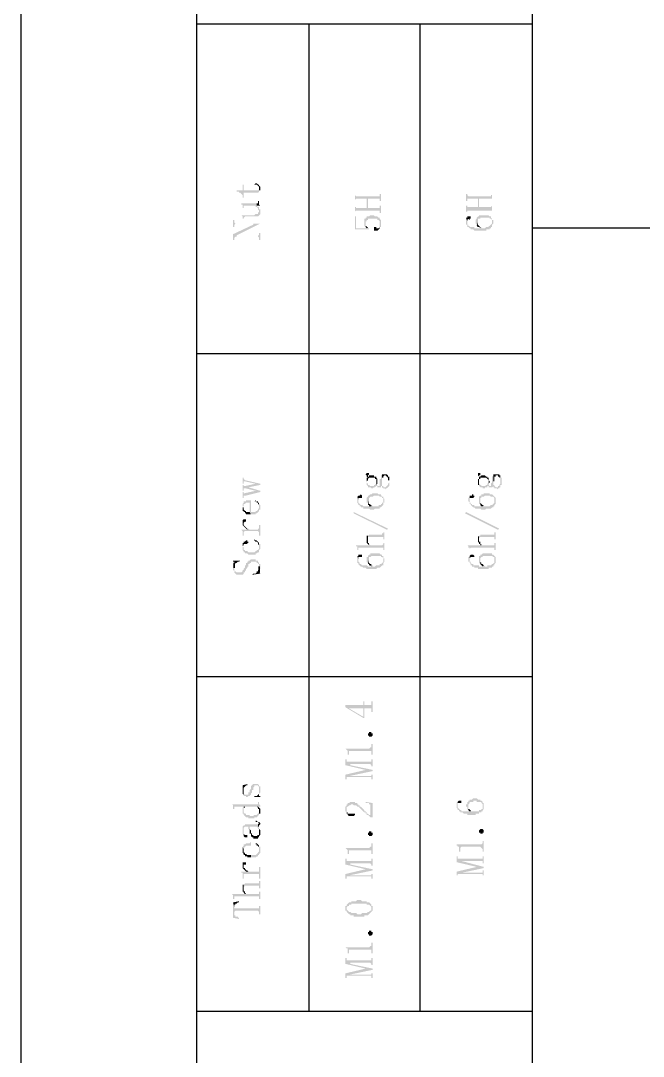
# Model space of a CAD drawing. Header units: inches. Extents: x 3613 to 8393, y -2205 to -794.
# Drawn here: x 4076.93 to 4100.69, y -1719.2 to -1679.68 of the extents above; entities that cross this region are included whole.
import ezdxf

# ---------------------------------------------------------------- set-up
doc = ezdxf.new("R2010")
doc.units = ezdxf.units.IN
doc.header["$MEASUREMENT"] = 0

msp = doc.modelspace()

# ---------------------------------------------------------------- hatches: boundary and pattern name
at = {"transparency": 33554559}
for points in [[(4085.845, -1685.934), (4085.935, -1685.934), (4085.98, -1685.979), (4085.98, -1685.979), (4086.025, -1686.024), (4086.025, -1686.205), (4086.025, -1686.16), (4086.07, -1686.16), (4086.07, -1686.069), (4086.07, -1686.024), (4086.025, -1685.979), (4086.025, -1685.934), (4085.98, -1685.934), (4085.935, -1685.889), (4085.89, -1685.889)], [(4085.168, -1686.16), (4085.168, -1686.205), (4085.258, -1686.205), (4085.258, -1686.25), (4085.303, -1686.25), (4085.348, -1686.295), (4085.348, -1686.295), (4085.393, -1686.34), (4085.393, -1686.43), (4085.438, -1686.43), (4085.438, -1686.25), (4085.98, -1686.25), (4086.025, -1686.205), (4086.025, -1686.069), (4086.025, -1686.114), (4086.025, -1686.114), (4085.98, -1686.16), (4085.438, -1686.16), (4085.438, -1685.934), (4085.393, -1685.934), (4085.393, -1686.16)], [(4085.348, -1686.656), (4085.348, -1686.701), (4085.393, -1686.701), (4085.393, -1686.746), (4085.393, -1686.836), (4085.438, -1686.836), (4085.438, -1686.791), (4085.438, -1686.746), (4085.89, -1686.746), (4085.89, -1686.791), (4085.935, -1686.791), (4085.98, -1686.836), (4085.98, -1686.882), (4085.98, -1686.882), (4086.025, -1686.927), (4086.025, -1686.972), (4086.025, -1686.791), (4085.98, -1686.791), (4085.935, -1686.746), (4085.935, -1686.656)], [(4085.935, -1686.656), (4085.935, -1686.746), (4086.07, -1686.746), (4086.025, -1686.701), (4086.025, -1686.656), (4086.025, -1686.566), (4085.98, -1686.566), (4085.98, -1686.611), (4085.98, -1686.656), (4085.98, -1686.656)], [(4089.681, -1686.295), (4089.681, -1686.566), (4089.681, -1686.521), (4089.681, -1686.521), (4089.726, -1686.475), (4090.132, -1686.475), (4090.132, -1686.836), (4090.177, -1686.475), (4090.629, -1686.475), (4090.629, -1686.521), (4090.629, -1686.566), (4090.674, -1686.566), (4090.674, -1686.295), (4090.629, -1686.295), (4090.629, -1686.34), (4090.629, -1686.385), (4089.726, -1686.385), (4089.681, -1686.34)], [(4089.681, -1686.746), (4089.681, -1687.017), (4089.681, -1686.972), (4089.681, -1686.972), (4089.726, -1686.927), (4090.629, -1686.927), (4090.629, -1687.017), (4090.674, -1687.017), (4090.674, -1686.746), (4090.629, -1686.746), (4090.629, -1686.791), (4090.629, -1686.836), (4090.177, -1686.836), (4090.177, -1686.475), (4090.132, -1686.836), (4089.726, -1686.836), (4089.726, -1686.791), (4089.681, -1686.791), (4089.681, -1686.746)], [(4093.923, -1686.295), (4093.923, -1686.566), (4093.968, -1686.566), (4093.968, -1686.475), (4094.375, -1686.475), (4094.375, -1686.791), (4094.42, -1686.475), (4094.916, -1686.475), (4094.916, -1686.566), (4094.916, -1686.295), (4094.916, -1686.34), (4094.871, -1686.34), (4094.871, -1686.385), (4094.014, -1686.385), (4093.968, -1686.34), (4093.968, -1686.295), (4093.968, -1686.295)], [(4093.923, -1686.746), (4093.923, -1686.972), (4093.968, -1686.972), (4093.968, -1686.927), (4094.916, -1686.927), (4094.916, -1686.972), (4094.916, -1686.746), (4094.916, -1686.746), (4094.871, -1686.791), (4094.42, -1686.791), (4094.42, -1686.475), (4094.375, -1686.791), (4093.968, -1686.791), (4093.968, -1686.746), (4093.968, -1686.746)], [(4085.348, -1687.107), (4085.348, -1687.107), (4085.393, -1687.152), (4085.393, -1687.198), (4085.393, -1687.243), (4085.438, -1687.243), (4085.438, -1687.198), (4085.438, -1687.198), (4085.484, -1687.152), (4085.98, -1687.152), (4086.025, -1687.107), (4086.025, -1687.107), (4086.07, -1687.062), (4086.07, -1686.972), (4086.07, -1686.882), (4086.025, -1686.882), (4086.025, -1686.836), (4086.025, -1686.791), (4086.025, -1686.972), (4086.025, -1686.972), (4085.98, -1687.017), (4085.98, -1687.062), (4085.89, -1687.062), (4085.845, -1687.107)], [(4085.032, -1687.288), (4085.032, -1687.559), (4085.077, -1687.559), (4085.077, -1687.468), (4085.077, -1687.468), (4085.123, -1687.423), (4085.799, -1687.423), (4085.799, -1687.468), (4086.07, -1687.423), (4085.123, -1687.423), (4085.077, -1687.378), (4085.077, -1687.288)], [(4085.032, -1687.829), (4085.032, -1688.055), (4085.077, -1688.055), (4085.077, -1687.965), (4085.077, -1687.965), (4085.123, -1687.92), (4085.168, -1687.875), (4086.07, -1687.423), (4085.799, -1687.468)], [(4089.681, -1687.152), (4089.681, -1687.649), (4090.222, -1687.649), (4090.222, -1687.604), (4090.177, -1687.604), (4090.177, -1687.559), (4090.132, -1687.604), (4089.726, -1687.604), (4089.726, -1687.152)], [(4090.042, -1687.378), (4090.042, -1687.423), (4090.042, -1687.513), (4090.042, -1687.513), (4090.087, -1687.559), (4090.087, -1687.378), (4090.087, -1687.333), (4090.132, -1687.333), (4090.132, -1687.288), (4090.177, -1687.288), (4090.177, -1687.243), (4090.538, -1687.243), (4090.538, -1687.288), (4090.584, -1687.288), (4090.629, -1687.333), (4090.629, -1687.378), (4090.629, -1687.559), (4090.674, -1687.559), (4090.674, -1687.468), (4090.674, -1687.378), (4090.674, -1687.288), (4090.674, -1687.288), (4090.629, -1687.243), (4090.629, -1687.198), (4090.584, -1687.198), (4090.538, -1687.152), (4090.448, -1687.152), (4090.403, -1687.107), (4090.268, -1687.107), (4090.222, -1687.152), (4090.132, -1687.152), (4090.132, -1687.198), (4090.087, -1687.198), (4090.087, -1687.243), (4090.042, -1687.243), (4090.042, -1687.333), (4090.042, -1687.333)], [(4090.087, -1687.559), (4090.087, -1687.559), (4090.132, -1687.604), (4090.132, -1687.604), (4090.177, -1687.559), (4090.132, -1687.559), (4090.132, -1687.513), (4090.087, -1687.513), (4090.087, -1687.423), (4090.087, -1687.423)], [(4090.403, -1687.649), (4090.403, -1687.694), (4090.538, -1687.694), (4090.584, -1687.649), (4090.584, -1687.649), (4090.629, -1687.604), (4090.629, -1687.423), (4090.629, -1687.468), (4090.629, -1687.559), (4090.629, -1687.559), (4090.584, -1687.604), (4090.493, -1687.604), (4090.493, -1687.559), (4090.403, -1687.559), (4090.403, -1687.604)], [(4093.923, -1687.198), (4093.968, -1687.333), (4093.968, -1687.288), (4093.968, -1687.288), (4094.014, -1687.243), (4094.014, -1687.243), (4094.059, -1687.288), (4094.059, -1687.243), (4094.104, -1687.243), (4094.104, -1687.198), (4094.104, -1687.152), (4093.968, -1687.152), (4093.968, -1687.198)], [(4093.923, -1687.333), (4093.923, -1687.423), (4093.923, -1687.468), (4093.968, -1687.468), (4093.968, -1687.559), (4094.014, -1687.559), (4094.059, -1687.604), (4094.104, -1687.604), (4094.104, -1687.649), (4094.194, -1687.649), (4094.239, -1687.694), (4094.691, -1687.694), (4094.691, -1687.649), (4094.826, -1687.649), (4094.826, -1687.604), (4094.871, -1687.604), (4094.871, -1687.559), (4094.916, -1687.559), (4094.916, -1687.378), (4094.916, -1687.423), (4094.916, -1687.423), (4094.871, -1687.468), (4094.871, -1687.468), (4094.826, -1687.513), (4094.781, -1687.513), (4094.781, -1687.559), (4094.691, -1687.559), (4094.645, -1687.604), (4094.51, -1687.604), (4094.51, -1687.559), (4094.465, -1687.559), (4094.465, -1687.604), (4094.239, -1687.604), (4094.239, -1687.559), (4094.059, -1687.559), (4094.059, -1687.513), (4094.014, -1687.513), (4094.014, -1687.468), (4093.968, -1687.468), (4093.968, -1687.378), (4093.968, -1687.333), (4093.923, -1687.198), (4093.923, -1687.288), (4093.923, -1687.288)], [(4094.284, -1687.378), (4094.284, -1687.423), (4094.284, -1687.423), (4094.329, -1687.468), (4094.329, -1687.513), (4094.329, -1687.513), (4094.375, -1687.378), (4094.375, -1687.333), (4094.375, -1687.243), (4094.465, -1687.243), (4094.465, -1687.198), (4094.826, -1687.198), (4094.826, -1687.243), (4094.871, -1687.243), (4094.916, -1687.288), (4094.916, -1687.333), (4094.916, -1687.513), (4094.916, -1687.468), (4094.961, -1687.423), (4094.961, -1687.378), (4094.961, -1687.288), (4094.916, -1687.288), (4094.916, -1687.243), (4094.916, -1687.243), (4094.871, -1687.198), (4094.871, -1687.152), (4094.826, -1687.152), (4094.781, -1687.107), (4094.42, -1687.107), (4094.42, -1687.152), (4094.375, -1687.152), (4094.329, -1687.198), (4094.329, -1687.243), (4094.284, -1687.288), (4094.284, -1687.333)], [(4094.329, -1687.513), (4094.375, -1687.559), (4094.42, -1687.559), (4094.465, -1687.604), (4094.465, -1687.559), (4094.465, -1687.559), (4094.42, -1687.513), (4094.42, -1687.513), (4094.375, -1687.468), (4094.375, -1687.378), (4094.375, -1687.378)], [(4085.123, -1687.92), (4085.98, -1687.92), (4086.025, -1687.965), (4086.025, -1688.055), (4086.07, -1688.055), (4086.07, -1687.784), (4086.025, -1687.784), (4086.025, -1687.875), (4085.98, -1687.875), (4085.98, -1687.92), (4085.168, -1687.92), (4085.168, -1687.875)], [(4090.087, -1696.991), (4090.087, -1696.991), (4090.132, -1697.036), (4090.132, -1697.081), (4090.177, -1697.127), (4090.177, -1697.036), (4090.177, -1697.036), (4090.222, -1696.991), (4090.222, -1696.946), (4090.132, -1696.946)], [(4094.375, -1696.991), (4094.375, -1697.036), (4094.375, -1697.036), (4094.42, -1697.081), (4094.42, -1697.127), (4094.42, -1697.036), (4094.465, -1697.036), (4094.465, -1696.991), (4094.465, -1696.946), (4094.375, -1696.946)], [(4085.393, -1697.127), (4085.393, -1697.352), (4085.438, -1697.352), (4085.438, -1697.307), (4085.438, -1697.262), (4085.484, -1697.262), (4085.89, -1697.352), (4085.89, -1697.352), (4086.07, -1697.397), (4086.07, -1697.352), (4085.484, -1697.217), (4085.484, -1697.217), (4085.438, -1697.172), (4085.438, -1697.127)], [(4085.393, -1697.397), (4085.393, -1697.623), (4085.438, -1697.623), (4085.438, -1697.578), (4085.438, -1697.533), (4085.529, -1697.533), (4085.619, -1697.488), (4086.07, -1697.397), (4085.89, -1697.352), (4085.484, -1697.443), (4085.438, -1697.443), (4085.438, -1697.397), (4085.438, -1697.397)], [(4090.132, -1697.397), (4090.177, -1697.443), (4090.177, -1697.488), (4090.268, -1697.488), (4090.313, -1697.533), (4090.358, -1697.533), (4090.403, -1697.488), (4090.448, -1697.488), (4090.493, -1697.443), (4090.538, -1697.443), (4090.538, -1697.488), (4090.674, -1697.488), (4090.674, -1697.443), (4090.719, -1697.443), (4090.719, -1697.488), (4090.719, -1697.488), (4090.764, -1697.533), (4090.809, -1697.533), (4090.854, -1697.578), (4090.854, -1697.533), (4090.899, -1697.533), (4090.945, -1697.488), (4090.945, -1697.488), (4090.99, -1697.443), (4090.99, -1697.397), (4090.99, -1697.262), (4090.99, -1697.217), (4090.99, -1697.127), (4090.99, -1697.081), (4090.99, -1697.262), (4090.99, -1697.307), (4090.945, -1697.352), (4090.945, -1697.397), (4090.945, -1697.397), (4090.899, -1697.443), (4090.899, -1697.443), (4090.854, -1697.488), (4090.764, -1697.488), (4090.764, -1697.443), (4090.719, -1697.443), (4090.719, -1697.397), (4090.719, -1696.991), (4090.674, -1697.036), (4090.674, -1697.127), (4090.674, -1697.172), (4090.629, -1697.172), (4090.629, -1697.262), (4090.629, -1697.307), (4090.629, -1697.397), (4090.629, -1697.443), (4090.538, -1697.443), (4090.538, -1697.397), (4090.493, -1697.397), (4090.493, -1697.262), (4090.493, -1697.307), (4090.493, -1697.352), (4090.493, -1697.352), (4090.448, -1697.397), (4090.403, -1697.397), (4090.403, -1697.443), (4090.268, -1697.443), (4090.222, -1697.397), (4090.177, -1697.397), (4090.177, -1697.352), (4090.177, -1697.352), (4090.132, -1697.307), (4090.132, -1697.262)], [(4090.132, -1697.262), (4090.132, -1697.307), (4090.132, -1697.397), (4090.132, -1697.262), (4090.132, -1697.262), (4090.177, -1697.217), (4090.177, -1697.172), (4090.177, -1697.172), (4090.222, -1697.127), (4090.448, -1697.127), (4090.448, -1697.172), (4090.493, -1697.172), (4090.493, -1697.262), (4090.493, -1697.397), (4090.538, -1697.352), (4090.538, -1697.262), (4090.538, -1697.172), (4090.538, -1697.172), (4090.493, -1697.127), (4090.493, -1697.081), (4090.403, -1697.081), (4090.403, -1697.036), (4090.222, -1697.036), (4090.222, -1697.081), (4090.177, -1697.081), (4090.177, -1697.036), (4090.177, -1697.127), (4090.132, -1697.127), (4090.132, -1697.172)], [(4090.719, -1696.991), (4090.719, -1697.397), (4090.719, -1697.352), (4090.719, -1697.262), (4090.719, -1697.217), (4090.719, -1697.127), (4090.764, -1697.127), (4090.764, -1697.081), (4090.764, -1697.081), (4090.809, -1697.036), (4090.854, -1697.036), (4090.899, -1697.081), (4090.899, -1697.081), (4090.945, -1697.127), (4090.945, -1697.217), (4090.99, -1697.217), (4090.99, -1697.262), (4090.99, -1697.081), (4090.945, -1697.081), (4090.945, -1697.036), (4090.945, -1697.036), (4090.899, -1696.991)], [(4094.375, -1697.262), (4094.375, -1697.307), (4094.375, -1697.397), (4094.42, -1697.397), (4094.42, -1697.262), (4094.42, -1697.172), (4094.465, -1697.172), (4094.465, -1697.127), (4094.691, -1697.127), (4094.736, -1697.172), (4094.736, -1697.172), (4094.781, -1697.217), (4094.781, -1697.262), (4094.781, -1697.397), (4094.781, -1697.352), (4094.781, -1697.352), (4094.826, -1697.307), (4094.826, -1697.262), (4094.826, -1697.262), (4094.781, -1697.217), (4094.781, -1697.172), (4094.781, -1697.127), (4094.736, -1697.127), (4094.736, -1697.081), (4094.691, -1697.081), (4094.645, -1697.036), (4094.51, -1697.036), (4094.465, -1697.081), (4094.42, -1697.081), (4094.42, -1697.036), (4094.42, -1697.127), (4094.42, -1697.172), (4094.375, -1697.172)], [(4094.42, -1697.397), (4094.42, -1697.443), (4094.42, -1697.443), (4094.465, -1697.488), (4094.555, -1697.488), (4094.555, -1697.533), (4094.645, -1697.533), (4094.645, -1697.488), (4094.736, -1697.488), (4094.736, -1697.443), (4094.781, -1697.443), (4094.781, -1697.488), (4094.916, -1697.488), (4094.961, -1697.443), (4094.961, -1697.488), (4095.006, -1697.488), (4095.006, -1697.533), (4095.097, -1697.533), (4095.097, -1697.578), (4095.142, -1697.533), (4095.187, -1697.533), (4095.187, -1697.488), (4095.232, -1697.488), (4095.232, -1697.443), (4095.232, -1697.397), (4095.277, -1697.397), (4095.277, -1697.262), (4095.277, -1697.217), (4095.277, -1697.127), (4095.232, -1697.127), (4095.232, -1697.081), (4095.232, -1697.262), (4095.232, -1697.352), (4095.232, -1697.352), (4095.187, -1697.397), (4095.187, -1697.443), (4095.142, -1697.443), (4095.142, -1697.488), (4095.052, -1697.488), (4095.006, -1697.443), (4095.006, -1697.397), (4094.961, -1697.397), (4094.961, -1696.991), (4094.961, -1697.036), (4094.961, -1697.036), (4094.916, -1697.081), (4094.916, -1697.127), (4094.916, -1697.172), (4094.916, -1697.262), (4094.916, -1697.307), (4094.916, -1697.307), (4094.871, -1697.352), (4094.871, -1697.397), (4094.871, -1697.443), (4094.826, -1697.443), (4094.781, -1697.397), (4094.781, -1697.262), (4094.781, -1697.307), (4094.781, -1697.307), (4094.736, -1697.352), (4094.736, -1697.397), (4094.691, -1697.397), (4094.645, -1697.443), (4094.51, -1697.443), (4094.51, -1697.397), (4094.465, -1697.397), (4094.42, -1697.352), (4094.42, -1697.262)], [(4094.961, -1696.991), (4094.961, -1697.397), (4094.961, -1697.352), (4094.961, -1697.262), (4095.006, -1697.262), (4095.006, -1697.217), (4095.006, -1697.127), (4095.006, -1697.081), (4095.052, -1697.081), (4095.052, -1697.036), (4095.142, -1697.036), (4095.142, -1697.081), (4095.187, -1697.081), (4095.187, -1697.127), (4095.232, -1697.127), (4095.232, -1697.217), (4095.232, -1697.262), (4095.232, -1697.081), (4095.232, -1697.036), (4095.187, -1697.036), (4095.187, -1696.991), (4095.006, -1696.991)], [(4085.393, -1697.668), (4085.393, -1697.894), (4085.438, -1697.894), (4085.438, -1697.849), (4085.438, -1697.804), (4085.529, -1697.804), (4086.07, -1697.668), (4085.89, -1697.623), (4085.484, -1697.713), (4085.438, -1697.713), (4085.438, -1697.668), (4085.438, -1697.668)], [(4085.529, -1697.533), (4085.89, -1697.623), (4085.89, -1697.623), (4086.07, -1697.668), (4086.07, -1697.623), (4085.619, -1697.488)], [(4090.132, -1697.984), (4090.132, -1698.074), (4090.177, -1698.074), (4090.177, -1698.12), (4090.177, -1698.165), (4090.222, -1697.984), (4090.222, -1697.894), (4090.222, -1697.894), (4090.268, -1697.849), (4090.358, -1697.849), (4090.403, -1697.804), (4090.584, -1697.804), (4090.629, -1697.849), (4090.719, -1697.849), (4090.719, -1697.894), (4090.764, -1697.894), (4090.764, -1697.984), (4090.764, -1698.165), (4090.764, -1698.074), (4090.809, -1698.074), (4090.809, -1697.984), (4090.809, -1697.939), (4090.809, -1697.939), (4090.764, -1697.894), (4090.764, -1697.849), (4090.719, -1697.849), (4090.719, -1697.804), (4090.674, -1697.804), (4090.674, -1697.758), (4090.584, -1697.758), (4090.538, -1697.713), (4090.358, -1697.713), (4090.313, -1697.758), (4090.268, -1697.758), (4090.222, -1697.804), (4090.177, -1697.804), (4090.177, -1697.849), (4090.177, -1697.849), (4090.132, -1697.894), (4090.132, -1697.939), (4090.132, -1697.939)], [(4094.42, -1697.984), (4094.42, -1698.074), (4094.42, -1698.12), (4094.465, -1698.12), (4094.465, -1698.165), (4094.465, -1697.984), (4094.465, -1697.894), (4094.51, -1697.894), (4094.51, -1697.849), (4094.6, -1697.849), (4094.645, -1697.804), (4094.826, -1697.804), (4094.871, -1697.849), (4094.961, -1697.849), (4095.006, -1697.894), (4095.006, -1697.984), (4095.006, -1698.165), (4095.052, -1698.12), (4095.052, -1698.074), (4095.052, -1697.984), (4095.052, -1697.939), (4095.052, -1697.894), (4095.052, -1697.894), (4095.006, -1697.849), (4095.006, -1697.849), (4094.961, -1697.804), (4094.961, -1697.804), (4094.916, -1697.758), (4094.826, -1697.758), (4094.826, -1697.713), (4094.6, -1697.713), (4094.6, -1697.758), (4094.51, -1697.758), (4094.51, -1697.804), (4094.465, -1697.804), (4094.42, -1697.849), (4094.42, -1697.939), (4094.42, -1697.939)], [(4085.393, -1698.12), (4085.393, -1698.255), (4085.393, -1698.21), (4085.438, -1698.21), (4085.438, -1698.165), (4085.438, -1698.12), (4085.484, -1698.12), (4085.529, -1698.074), (4085.664, -1698.074), (4085.664, -1698.435), (4085.709, -1698.526), (4085.89, -1698.526), (4085.89, -1698.481), (4085.935, -1698.481), (4085.98, -1698.435), (4085.98, -1698.435), (4086.025, -1698.39), (4086.025, -1698.345), (4086.07, -1698.345), (4086.07, -1698.255), (4086.07, -1698.21), (4086.07, -1698.165), (4086.025, -1698.12), (4086.025, -1698.074), (4086.025, -1698.21), (4086.025, -1698.3), (4085.98, -1698.3), (4085.98, -1698.345), (4085.98, -1698.345), (4085.935, -1698.39), (4085.89, -1698.39), (4085.89, -1698.435), (4085.709, -1698.435), (4085.709, -1697.984), (4085.529, -1697.984), (4085.529, -1698.029), (4085.438, -1698.029), (4085.438, -1698.074), (4085.438, -1698.074)], [(4085.393, -1698.255), (4085.393, -1698.345), (4085.393, -1698.39), (4085.438, -1698.39), (4085.438, -1698.435), (4085.484, -1698.435), (4085.484, -1698.481), (4085.529, -1698.481), (4085.529, -1698.526), (4085.709, -1698.526), (4085.664, -1698.435), (4085.529, -1698.435), (4085.529, -1698.39), (4085.484, -1698.39), (4085.438, -1698.345), (4085.438, -1698.255), (4085.393, -1698.255), (4085.393, -1698.12), (4085.393, -1698.165), (4085.393, -1698.21)], [(4085.845, -1698.029), (4085.935, -1698.029), (4085.935, -1698.074), (4085.98, -1698.074), (4085.98, -1698.12), (4085.98, -1698.12), (4086.025, -1698.165), (4086.025, -1698.21), (4086.025, -1698.074), (4085.98, -1698.074), (4085.98, -1698.029), (4085.935, -1698.029), (4085.89, -1697.984), (4085.89, -1697.984)], [(4089.771, -1697.849), (4089.816, -1697.984), (4089.816, -1697.939), (4089.816, -1697.894), (4089.952, -1697.894), (4089.952, -1697.849), (4089.952, -1697.804), (4089.952, -1697.804), (4089.907, -1697.758), (4089.907, -1697.758), (4089.861, -1697.804), (4089.816, -1697.804)], [(4089.771, -1697.939), (4089.771, -1698.029), (4089.771, -1698.074), (4089.771, -1698.074), (4089.816, -1698.12), (4089.816, -1698.165), (4089.861, -1698.165), (4089.861, -1698.21), (4089.907, -1698.21), (4089.907, -1698.255), (4089.997, -1698.255), (4089.997, -1698.3), (4090.222, -1698.3), (4090.268, -1698.345), (4090.403, -1698.345), (4090.448, -1698.3), (4090.629, -1698.3), (4090.629, -1698.255), (4090.674, -1698.255), (4090.719, -1698.21), (4090.719, -1698.21), (4090.764, -1698.165), (4090.764, -1697.984), (4090.764, -1698.029), (4090.764, -1698.074), (4090.719, -1698.074), (4090.719, -1698.12), (4090.674, -1698.12), (4090.674, -1698.165), (4090.584, -1698.165), (4090.584, -1698.21), (4090.358, -1698.21), (4090.313, -1698.165), (4090.313, -1698.21), (4089.997, -1698.21), (4089.952, -1698.165), (4089.907, -1698.165), (4089.861, -1698.12), (4089.861, -1698.12), (4089.816, -1698.074), (4089.816, -1697.984), (4089.816, -1697.984), (4089.771, -1697.849)], [(4090.177, -1698.165), (4090.222, -1698.165), (4090.222, -1698.21), (4090.313, -1698.21), (4090.313, -1698.165), (4090.268, -1698.165), (4090.268, -1698.12), (4090.222, -1698.12), (4090.222, -1698.029), (4090.222, -1697.984)], [(4094.014, -1697.939), (4094.014, -1698.029), (4094.014, -1698.029), (4094.059, -1698.074), (4094.059, -1698.12), (4094.104, -1698.12), (4094.104, -1698.165), (4094.104, -1698.165), (4094.149, -1698.21), (4094.149, -1698.21), (4094.194, -1698.255), (4094.239, -1698.255), (4094.284, -1698.3), (4094.465, -1698.3), (4094.51, -1698.345), (4094.645, -1698.345), (4094.691, -1698.3), (4094.871, -1698.3), (4094.916, -1698.255), (4094.961, -1698.255), (4094.961, -1698.21), (4095.006, -1698.21), (4095.006, -1698.165), (4095.006, -1697.984), (4095.006, -1698.029), (4095.006, -1698.074), (4095.006, -1698.074), (4094.961, -1698.12), (4094.961, -1698.12), (4094.916, -1698.165), (4094.871, -1698.165), (4094.826, -1698.21), (4094.6, -1698.21), (4094.6, -1698.165), (4094.555, -1698.21), (4094.239, -1698.21), (4094.239, -1698.165), (4094.149, -1698.165), (4094.149, -1698.12), (4094.104, -1698.12), (4094.104, -1698.074), (4094.059, -1698.074), (4094.059, -1697.984), (4094.059, -1697.849), (4094.059, -1697.849), (4094.014, -1697.894)], [(4094.059, -1697.849), (4094.059, -1697.984), (4094.059, -1697.939), (4094.059, -1697.894), (4094.194, -1697.894), (4094.239, -1697.849), (4094.239, -1697.804), (4094.194, -1697.804), (4094.194, -1697.758), (4094.149, -1697.758), (4094.149, -1697.804), (4094.059, -1697.804)], [(4094.465, -1698.165), (4094.465, -1698.165), (4094.51, -1698.21), (4094.555, -1698.21), (4094.6, -1698.165), (4094.555, -1698.165), (4094.51, -1698.12), (4094.51, -1698.12), (4094.465, -1698.074), (4094.465, -1698.029), (4094.465, -1697.984)], [(4090.945, -1699.067), (4090.899, -1699.112), (4089.636, -1698.481), (4089.636, -1698.435)], [(4095.187, -1699.067), (4095.142, -1699.112), (4093.878, -1698.481), (4093.923, -1698.435)], [(4085.348, -1699.112), (4085.348, -1699.112), (4085.393, -1699.158), (4085.393, -1699.203), (4085.393, -1699.293), (4085.393, -1699.338), (4085.438, -1699.338), (4085.438, -1699.203), (4085.438, -1699.203), (4085.484, -1699.158), (4085.98, -1699.158), (4086.025, -1699.203), (4086.025, -1699.338), (4086.07, -1699.338), (4086.07, -1698.932), (4086.025, -1698.932), (4086.025, -1699.067), (4085.98, -1699.067), (4085.98, -1699.112), (4085.664, -1699.112), (4085.619, -1699.067), (4085.574, -1699.067), (4085.574, -1699.112)], [(4085.393, -1698.842), (4085.393, -1698.887), (4085.393, -1698.932), (4085.438, -1698.977), (4085.438, -1698.842), (4085.438, -1698.842), (4085.484, -1698.797), (4085.529, -1698.797), (4085.529, -1698.751), (4085.529, -1698.706), (4085.438, -1698.706), (4085.393, -1698.751), (4085.393, -1698.797)], [(4085.438, -1698.977), (4085.438, -1698.977), (4085.484, -1699.022), (4085.484, -1699.022), (4085.529, -1699.067), (4085.529, -1699.067), (4085.574, -1699.112), (4085.574, -1699.067), (4085.574, -1699.067), (4085.529, -1699.022), (4085.529, -1699.022), (4085.484, -1698.977), (4085.484, -1698.977), (4085.438, -1698.932), (4085.438, -1698.887), (4085.438, -1698.842)], [(4090.177, -1699.338), (4090.177, -1699.473), (4090.177, -1699.428), (4090.177, -1699.383), (4090.764, -1699.383), (4090.764, -1699.473), (4090.809, -1699.473), (4090.809, -1699.203), (4090.764, -1699.203), (4090.764, -1699.248), (4090.719, -1699.248), (4090.719, -1699.293), (4090.222, -1699.293)], [(4094.42, -1699.338), (4094.42, -1699.473), (4094.42, -1699.428), (4094.42, -1699.428), (4094.465, -1699.383), (4095.006, -1699.383), (4095.006, -1699.473), (4095.052, -1699.473), (4095.052, -1699.203), (4095.006, -1699.203), (4095.006, -1699.248), (4095.006, -1699.293), (4094.465, -1699.293), (4094.465, -1699.338)], [(4085.393, -1699.744), (4085.393, -1699.835), (4085.393, -1699.88), (4085.393, -1699.744), (4085.393, -1699.744), (4085.438, -1699.699), (4085.438, -1699.654), (4085.574, -1699.654), (4085.574, -1699.609), (4085.619, -1699.609), (4085.619, -1699.564), (4085.574, -1699.564), (4085.574, -1699.519), (4085.529, -1699.519), (4085.484, -1699.564), (4085.438, -1699.564), (4085.438, -1699.609), (4085.393, -1699.609), (4085.393, -1699.699), (4085.393, -1699.699)], [(4085.393, -1699.88), (4085.438, -1699.925), (4085.438, -1699.97), (4085.484, -1699.97), (4085.484, -1700.015), (4085.574, -1700.015), (4085.619, -1700.06), (4085.89, -1700.06), (4085.89, -1700.015), (4085.935, -1700.015), (4085.98, -1699.97), (4086.025, -1699.97), (4086.025, -1699.925), (4086.025, -1699.88), (4086.07, -1699.835), (4086.07, -1699.744), (4086.07, -1699.654), (4086.025, -1699.654), (4086.025, -1699.609), (4086.025, -1699.744), (4086.025, -1699.789), (4086.025, -1699.835), (4085.98, -1699.88), (4085.935, -1699.88), (4085.935, -1699.925), (4085.89, -1699.925), (4085.845, -1699.97), (4085.619, -1699.97), (4085.574, -1699.925), (4085.484, -1699.925), (4085.484, -1699.88), (4085.438, -1699.88), (4085.438, -1699.835), (4085.438, -1699.789), (4085.393, -1699.744)], [(4085.845, -1699.519), (4085.845, -1699.519), (4085.89, -1699.564), (4085.935, -1699.564), (4085.98, -1699.609), (4085.98, -1699.654), (4086.025, -1699.699), (4086.025, -1699.744), (4086.025, -1699.609), (4085.98, -1699.564), (4085.98, -1699.564), (4085.935, -1699.519), (4085.89, -1699.519), (4085.845, -1699.473)], [(4089.726, -1699.699), (4089.726, -1699.744), (4089.771, -1699.744), (4089.771, -1699.789), (4089.771, -1699.88), (4089.816, -1699.88), (4089.816, -1699.835), (4089.816, -1699.789), (4090.764, -1699.789), (4090.764, -1699.88), (4090.809, -1699.88), (4090.809, -1699.609), (4090.764, -1699.609), (4090.764, -1699.654), (4090.764, -1699.654), (4090.719, -1699.699), (4090.268, -1699.699), (4090.222, -1699.654), (4090.222, -1699.699)], [(4090.132, -1699.473), (4090.132, -1699.519), (4090.132, -1699.609), (4090.132, -1699.609), (4090.177, -1699.654), (4090.177, -1699.654), (4090.222, -1699.699), (4090.222, -1699.654), (4090.222, -1699.609), (4090.177, -1699.609), (4090.177, -1699.564), (4090.177, -1699.338), (4090.132, -1699.338), (4090.132, -1699.383), (4090.132, -1699.428)], [(4093.968, -1699.699), (4093.968, -1699.699), (4094.014, -1699.744), (4094.014, -1699.789), (4094.059, -1699.789), (4094.059, -1699.88), (4094.059, -1699.835), (4094.059, -1699.835), (4094.104, -1699.789), (4095.006, -1699.789), (4095.006, -1699.88), (4095.052, -1699.88), (4095.052, -1699.609), (4095.006, -1699.609), (4095.006, -1699.654), (4095.006, -1699.699), (4094.51, -1699.699), (4094.51, -1699.654), (4094.51, -1699.699)], [(4094.375, -1699.473), (4094.375, -1699.519), (4094.375, -1699.564), (4094.42, -1699.609), (4094.42, -1699.654), (4094.465, -1699.654), (4094.465, -1699.699), (4094.51, -1699.699), (4094.51, -1699.654), (4094.465, -1699.654), (4094.465, -1699.609), (4094.465, -1699.564), (4094.42, -1699.564), (4094.42, -1699.338), (4094.42, -1699.338), (4094.375, -1699.383), (4094.375, -1699.428)], [(4089.771, -1700.105), (4089.816, -1700.241), (4089.816, -1700.196), (4089.816, -1700.15), (4089.952, -1700.15), (4089.952, -1700.105), (4089.952, -1700.06), (4089.816, -1700.06), (4089.816, -1700.105)], [(4089.771, -1700.241), (4089.771, -1700.331), (4089.771, -1700.376), (4089.816, -1700.376), (4089.816, -1700.421), (4089.816, -1700.421), (4089.861, -1700.466), (4089.861, -1700.466), (4089.907, -1700.512), (4089.952, -1700.512), (4089.997, -1700.557), (4090.087, -1700.557), (4090.132, -1700.602), (4090.493, -1700.602), (4090.538, -1700.557), (4090.629, -1700.557), (4090.674, -1700.512), (4090.674, -1700.512), (4090.719, -1700.466), (4090.764, -1700.466), (4090.764, -1700.286), (4090.764, -1700.331), (4090.764, -1700.331), (4090.719, -1700.376), (4090.719, -1700.376), (4090.674, -1700.421), (4090.629, -1700.421), (4090.629, -1700.466), (4090.493, -1700.466), (4090.448, -1700.512), (4090.358, -1700.512), (4090.358, -1700.466), (4090.313, -1700.466), (4090.313, -1700.512), (4090.177, -1700.512), (4090.132, -1700.466), (4089.952, -1700.466), (4089.907, -1700.421), (4089.861, -1700.421), (4089.861, -1700.376), (4089.816, -1700.331), (4089.816, -1700.286), (4089.816, -1700.241), (4089.771, -1700.105), (4089.771, -1700.15), (4089.771, -1700.196)], [(4090.132, -1700.241), (4090.132, -1700.331), (4090.132, -1700.331), (4090.177, -1700.376), (4090.177, -1700.421), (4090.177, -1700.421), (4090.222, -1700.241), (4090.222, -1700.196), (4090.222, -1700.15), (4090.268, -1700.15), (4090.313, -1700.105), (4090.674, -1700.105), (4090.674, -1700.15), (4090.719, -1700.15), (4090.764, -1700.196), (4090.764, -1700.421), (4090.764, -1700.376), (4090.764, -1700.376), (4090.809, -1700.331), (4090.809, -1700.241), (4090.809, -1700.196), (4090.764, -1700.196), (4090.764, -1700.105), (4090.719, -1700.105), (4090.719, -1700.06), (4090.674, -1700.06), (4090.629, -1700.015), (4090.268, -1700.015), (4090.268, -1700.06), (4090.222, -1700.06), (4090.177, -1700.105), (4090.177, -1700.15), (4090.132, -1700.15)], [(4094.014, -1700.241), (4094.014, -1700.331), (4094.059, -1700.331), (4094.059, -1700.376), (4094.059, -1700.376), (4094.104, -1700.421), (4094.104, -1700.466), (4094.149, -1700.466), (4094.149, -1700.512), (4094.239, -1700.512), (4094.239, -1700.557), (4094.375, -1700.557), (4094.375, -1700.602), (4094.781, -1700.602), (4094.781, -1700.557), (4094.916, -1700.557), (4094.916, -1700.512), (4094.961, -1700.512), (4094.961, -1700.466), (4095.006, -1700.466), (4095.006, -1700.286), (4095.006, -1700.331), (4095.006, -1700.376), (4094.961, -1700.376), (4094.961, -1700.421), (4094.916, -1700.421), (4094.871, -1700.466), (4094.736, -1700.466), (4094.736, -1700.512), (4094.645, -1700.512), (4094.6, -1700.466), (4094.6, -1700.466), (4094.555, -1700.512), (4094.42, -1700.512), (4094.42, -1700.466), (4094.194, -1700.466), (4094.194, -1700.421), (4094.149, -1700.421), (4094.104, -1700.376), (4094.104, -1700.331), (4094.059, -1700.331), (4094.059, -1700.286), (4094.059, -1700.105), (4094.059, -1700.15), (4094.014, -1700.15), (4094.014, -1700.196)], [(4094.059, -1700.105), (4094.059, -1700.241), (4094.059, -1700.196), (4094.059, -1700.196), (4094.104, -1700.15), (4094.239, -1700.15), (4094.239, -1700.105), (4094.239, -1700.105), (4094.194, -1700.06), (4094.104, -1700.06)], [(4094.42, -1700.241), (4094.42, -1700.331), (4094.42, -1700.376), (4094.42, -1700.376), (4094.465, -1700.421), (4094.465, -1700.241), (4094.465, -1700.196), (4094.465, -1700.196), (4094.51, -1700.15), (4094.555, -1700.15), (4094.555, -1700.105), (4094.916, -1700.105), (4094.961, -1700.15), (4095.006, -1700.15), (4095.006, -1700.196), (4095.006, -1700.421), (4095.052, -1700.376), (4095.052, -1700.331), (4095.052, -1700.241), (4095.052, -1700.196), (4095.052, -1700.15), (4095.006, -1700.105), (4095.006, -1700.105), (4094.961, -1700.06), (4094.916, -1700.06), (4094.916, -1700.015), (4094.555, -1700.015), (4094.51, -1700.06), (4094.465, -1700.06), (4094.465, -1700.105), (4094.42, -1700.105), (4094.42, -1700.15)], [(4085.032, -1700.557), (4085.032, -1700.647), (4085.032, -1700.647), (4085.077, -1700.692), (4085.077, -1700.737), (4085.077, -1700.737), (4085.123, -1700.782), (4085.123, -1700.782), (4085.168, -1700.827), (4085.393, -1700.827), (4085.438, -1700.782), (4085.438, -1700.737), (4085.484, -1700.737), (4085.484, -1700.692), (4085.484, -1700.692), (4085.529, -1700.647), (4085.529, -1700.602), (4085.574, -1700.557), (4085.574, -1700.512), (4085.619, -1700.512), (4085.619, -1700.421), (4085.664, -1700.421), (4085.664, -1700.376), (4085.709, -1700.376), (4085.709, -1700.331), (4085.935, -1700.331), (4085.935, -1700.376), (4085.98, -1700.376), (4085.98, -1700.421), (4086.025, -1700.421), (4086.025, -1700.512), (4086.025, -1700.692), (4086.025, -1700.647), (4086.07, -1700.602), (4086.07, -1700.512), (4086.07, -1700.421), (4086.025, -1700.421), (4086.025, -1700.376), (4086.025, -1700.376), (4085.98, -1700.331), (4085.98, -1700.286), (4085.89, -1700.286), (4085.89, -1700.241), (4085.709, -1700.241), (4085.664, -1700.286), (4085.619, -1700.286), (4085.619, -1700.331), (4085.574, -1700.331), (4085.574, -1700.376), (4085.529, -1700.376), (4085.529, -1700.466), (4085.484, -1700.466), (4085.484, -1700.557), (4085.438, -1700.602), (4085.438, -1700.647), (4085.393, -1700.647), (4085.393, -1700.692), (4085.393, -1700.692), (4085.348, -1700.737), (4085.168, -1700.737), (4085.123, -1700.692), (4085.077, -1700.692), (4085.077, -1700.602), (4085.077, -1700.421), (4085.032, -1700.421), (4085.032, -1700.512), (4085.032, -1700.512)], [(4085.032, -1700.286), (4085.032, -1700.331), (4085.077, -1700.331), (4085.077, -1700.512), (4085.077, -1700.421), (4085.123, -1700.421), (4085.123, -1700.376), (4085.168, -1700.376), (4085.213, -1700.331), (4085.258, -1700.331), (4085.303, -1700.286), (4085.258, -1700.286)], [(4090.177, -1700.421), (4090.222, -1700.421), (4090.222, -1700.466), (4090.268, -1700.466), (4090.313, -1700.512), (4090.313, -1700.421), (4090.268, -1700.421), (4090.222, -1700.376), (4090.222, -1700.331), (4090.222, -1700.241)], [(4094.465, -1700.421), (4094.465, -1700.421), (4094.51, -1700.466), (4094.51, -1700.466), (4094.555, -1700.512), (4094.6, -1700.466), (4094.555, -1700.421), (4094.51, -1700.421), (4094.51, -1700.376), (4094.51, -1700.376), (4094.465, -1700.331), (4094.465, -1700.241)], [(4085.754, -1700.827), (4085.754, -1700.827), (4086.07, -1700.782), (4086.07, -1700.782), (4086.025, -1700.737), (4086.025, -1700.602), (4086.025, -1700.647), (4085.98, -1700.647), (4085.98, -1700.692), (4085.935, -1700.692), (4085.935, -1700.737), (4085.935, -1700.737), (4085.89, -1700.782), (4085.799, -1700.782)], [(4089.32, -1705.792), (4089.32, -1705.882), (4089.997, -1706.288), (4090.042, -1706.288), (4090.042, -1705.927), (4090.313, -1705.927), (4090.313, -1706.063), (4090.358, -1706.063), (4090.358, -1705.657), (4090.313, -1705.657), (4090.313, -1705.747), (4090.313, -1705.792), (4090.042, -1705.792), (4090.042, -1705.657), (4089.997, -1705.657), (4089.997, -1706.243), (4089.455, -1705.927), (4089.455, -1705.927)], [(4089.32, -1705.792), (4089.455, -1705.927), (4089.997, -1705.927), (4089.997, -1706.243), (4089.997, -1705.792)], [(4090.358, -1706.92), (4090.358, -1706.965), (4090.358, -1706.965), (4090.313, -1707.011), (4090.222, -1707.011), (4090.222, -1706.965), (4090.177, -1706.965), (4090.177, -1706.92), (4090.177, -1706.875), (4090.222, -1706.875), (4090.222, -1706.83), (4090.313, -1706.83), (4090.313, -1706.875), (4090.358, -1706.875), (4090.358, -1706.92)], [(4089.32, -1707.462), (4089.32, -1707.462), (4089.365, -1707.507), (4089.365, -1707.507), (4089.41, -1707.552), (4089.41, -1707.597), (4089.41, -1707.688), (4089.455, -1707.688), (4089.455, -1707.552), (4090.313, -1707.552), (4090.313, -1707.597), (4090.313, -1707.688), (4090.358, -1707.688), (4090.358, -1707.281), (4090.313, -1707.281), (4090.313, -1707.372), (4090.313, -1707.417), (4090.268, -1707.417), (4090.222, -1707.462)], [(4089.32, -1707.868), (4089.32, -1708.094), (4090.087, -1708.274), (4090.087, -1708.274), (4090.358, -1708.319), (4090.358, -1708.274), (4089.5, -1708.094), (4089.5, -1708.049), (4089.41, -1707.958), (4089.365, -1707.958), (4089.365, -1707.868)], [(4089.41, -1707.958), (4089.5, -1708.049), (4090.268, -1708.049), (4090.313, -1708.094), (4090.313, -1708.139), (4090.358, -1708.139), (4090.358, -1707.868), (4090.313, -1707.868), (4090.313, -1707.913), (4090.313, -1707.958), (4090.268, -1707.958)], [(4089.32, -1708.455), (4089.32, -1708.635), (4089.365, -1708.635), (4089.365, -1708.59), (4089.365, -1708.545), (4089.41, -1708.545), (4089.5, -1708.5), (4090.358, -1708.319), (4090.087, -1708.274)], [(4085.393, -1708.861), (4085.393, -1708.906), (4085.438, -1709.222), (4085.438, -1709.042), (4085.438, -1708.996), (4085.438, -1708.951), (4085.484, -1708.906), (4085.484, -1708.906), (4085.529, -1708.861), (4085.574, -1708.861), (4085.574, -1708.816)], [(4085.438, -1709.222), (4085.438, -1709.267), (4085.529, -1709.267), (4085.529, -1709.312), (4085.574, -1709.312), (4085.619, -1709.267), (4085.664, -1709.267), (4085.709, -1709.222), (4085.709, -1709.177), (4085.709, -1709.177), (4085.754, -1709.132), (4085.754, -1709.087), (4085.754, -1709.042), (4085.799, -1709.042), (4085.799, -1708.951), (4085.799, -1708.951), (4085.845, -1708.906), (4085.845, -1708.861), (4085.98, -1708.861), (4085.98, -1708.906), (4086.025, -1708.906), (4086.025, -1708.951), (4086.025, -1709.222), (4086.025, -1709.177), (4086.07, -1709.132), (4086.07, -1709.042), (4086.07, -1708.906), (4086.025, -1708.906), (4086.025, -1708.861), (4086.025, -1708.861), (4085.98, -1708.816), (4085.799, -1708.816), (4085.754, -1708.861), (4085.754, -1708.861), (4085.709, -1708.906), (4085.709, -1708.951), (4085.709, -1708.996), (4085.664, -1709.042), (4085.664, -1709.087), (4085.664, -1709.132), (4085.619, -1709.132), (4085.619, -1709.222), (4085.484, -1709.222), (4085.438, -1709.177), (4085.438, -1709.132), (4085.438, -1709.042)], [(4089.41, -1708.545), (4090.313, -1708.545), (4090.313, -1708.635), (4090.358, -1708.635), (4090.358, -1708.455), (4090.313, -1708.455), (4090.313, -1708.5), (4089.5, -1708.5)], [(4085.393, -1709.042), (4085.393, -1709.132), (4085.393, -1709.177), (4085.438, -1709.222), (4085.393, -1708.906), (4085.393, -1708.951)], [(4085.845, -1709.267), (4085.845, -1709.312), (4086.07, -1709.312), (4086.07, -1709.267), (4086.025, -1709.267), (4086.025, -1709.042), (4086.025, -1709.087), (4086.025, -1709.177), (4086.025, -1709.177), (4085.98, -1709.222), (4085.98, -1709.222), (4085.935, -1709.267), (4085.89, -1709.267)], [(4084.987, -1709.583), (4084.987, -1709.583), (4085.032, -1709.628), (4085.032, -1709.673), (4085.032, -1709.764), (4085.077, -1709.764), (4085.077, -1709.673), (4085.484, -1709.673), (4085.484, -1709.718), (4085.484, -1709.673), (4086.07, -1709.673), (4086.07, -1709.628), (4086.07, -1709.628), (4086.025, -1709.583), (4086.025, -1709.538), (4086.025, -1709.493), (4085.98, -1709.493), (4085.98, -1709.538), (4085.98, -1709.583), (4085.935, -1709.583)], [(4089.32, -1709.764), (4089.32, -1709.809), (4089.32, -1709.854), (4089.365, -1709.899), (4089.365, -1709.764), (4089.365, -1709.673), (4089.41, -1709.673), (4089.455, -1709.628), (4089.5, -1709.628), (4089.545, -1709.583), (4089.591, -1709.583), (4089.636, -1709.628), (4089.726, -1709.628), (4089.771, -1709.673), (4089.816, -1709.673), (4089.861, -1709.718), (4089.861, -1709.718), (4089.907, -1709.764), (4089.907, -1709.764), (4089.952, -1709.809), (4089.952, -1709.809), (4089.997, -1709.854), (4089.997, -1709.854), (4090.042, -1709.899), (4090.087, -1709.899), (4090.087, -1709.944), (4090.132, -1709.944), (4090.132, -1709.989), (4090.177, -1709.989), (4090.222, -1710.034), (4090.222, -1710.034), (4090.268, -1710.08), (4090.268, -1709.989), (4090.222, -1709.989), (4090.177, -1709.944), (4090.132, -1709.944), (4090.132, -1709.899), (4090.132, -1709.899), (4090.087, -1709.854), (4090.042, -1709.854), (4090.042, -1709.809), (4090.042, -1709.809), (4089.997, -1709.764), (4089.997, -1709.764), (4089.952, -1709.718), (4089.952, -1709.718), (4089.907, -1709.673), (4089.861, -1709.673), (4089.861, -1709.628), (4089.816, -1709.628), (4089.816, -1709.583), (4089.771, -1709.583), (4089.771, -1709.538), (4089.681, -1709.538), (4089.681, -1709.493), (4089.5, -1709.493), (4089.455, -1709.538), (4089.41, -1709.538), (4089.41, -1709.583), (4089.365, -1709.583), (4089.365, -1709.628), (4089.365, -1709.628), (4089.32, -1709.673), (4089.32, -1709.718), (4089.32, -1709.718)], [(4090.087, -1709.493), (4090.087, -1709.538), (4090.222, -1709.538), (4090.222, -1709.583), (4090.268, -1709.583), (4090.268, -1710.08), (4090.358, -1710.08), (4090.358, -1709.538)], [(4093.562, -1709.628), (4093.562, -1709.673), (4093.562, -1709.718), (4093.607, -1709.764), (4093.607, -1709.809), (4093.652, -1709.809), (4093.652, -1709.854), (4093.698, -1709.854), (4093.698, -1709.899), (4093.788, -1709.899), (4093.833, -1709.944), (4093.968, -1709.944), (4093.968, -1709.989), (4094.284, -1709.989), (4094.284, -1709.944), (4094.42, -1709.944), (4094.42, -1709.899), (4094.51, -1709.899), (4094.51, -1709.854), (4094.555, -1709.854), (4094.555, -1709.809), (4094.555, -1709.673), (4094.555, -1709.764), (4094.51, -1709.764), (4094.51, -1709.809), (4094.42, -1709.809), (4094.42, -1709.854), (4093.743, -1709.854), (4093.743, -1709.809), (4093.698, -1709.809), (4093.652, -1709.764), (4093.652, -1709.764), (4093.607, -1709.718), (4093.607, -1709.673), (4093.607, -1709.493), (4093.562, -1709.538), (4093.562, -1709.583)], [(4093.607, -1709.493), (4093.607, -1709.628), (4093.607, -1709.538), (4093.743, -1709.538), (4093.743, -1709.448), (4093.652, -1709.448)], [(4093.923, -1709.628), (4093.923, -1709.673), (4093.968, -1709.673), (4093.968, -1709.764), (4093.968, -1709.764), (4094.014, -1709.809), (4094.014, -1709.628), (4094.014, -1709.583), (4094.014, -1709.583), (4094.059, -1709.538), (4094.059, -1709.493), (4094.194, -1709.493), (4094.194, -1709.448), (4094.329, -1709.448), (4094.329, -1709.493), (4094.51, -1709.493), (4094.51, -1709.538), (4094.51, -1709.538), (4094.555, -1709.583), (4094.555, -1709.809), (4094.6, -1709.764), (4094.6, -1709.673), (4094.6, -1709.628), (4094.6, -1709.538), (4094.555, -1709.538), (4094.555, -1709.493), (4094.555, -1709.493), (4094.51, -1709.448), (4094.465, -1709.448), (4094.465, -1709.403), (4094.375, -1709.403), (4094.329, -1709.357), (4094.194, -1709.357), (4094.149, -1709.403), (4094.059, -1709.403), (4094.059, -1709.448), (4094.014, -1709.448), (4094.014, -1709.493), (4093.968, -1709.493), (4093.968, -1709.538), (4093.968, -1709.583), (4093.923, -1709.583)], [(4085.393, -1709.854), (4085.393, -1709.899), (4085.393, -1709.944), (4085.438, -1709.944), (4085.438, -1709.989), (4085.438, -1709.989), (4085.484, -1710.034), (4085.484, -1710.034), (4085.529, -1710.08), (4085.619, -1710.08), (4085.619, -1710.125), (4085.845, -1710.125), (4085.845, -1710.08), (4085.935, -1710.08), (4085.98, -1710.034), (4085.98, -1710.034), (4086.025, -1709.989), (4086.025, -1709.854), (4086.025, -1709.899), (4086.025, -1709.899), (4085.98, -1709.944), (4085.98, -1709.944), (4085.935, -1709.989), (4085.845, -1709.989), (4085.799, -1710.034), (4085.664, -1710.034), (4085.664, -1709.989), (4085.529, -1709.989), (4085.529, -1709.944), (4085.484, -1709.944), (4085.438, -1709.899), (4085.438, -1709.718), (4085.393, -1709.718), (4085.393, -1709.764), (4085.393, -1709.809)], [(4085.438, -1709.718), (4085.438, -1709.809), (4085.438, -1709.718), (4085.484, -1709.718), (4085.484, -1709.673), (4085.438, -1709.673)], [(4085.935, -1709.673), (4085.98, -1709.718), (4085.98, -1709.764), (4086.025, -1709.764), (4086.025, -1709.989), (4086.025, -1709.944), (4086.07, -1709.944), (4086.07, -1709.899), (4086.07, -1709.854), (4086.07, -1709.809), (4086.07, -1709.764), (4086.025, -1709.718), (4086.025, -1709.718), (4085.98, -1709.673)], [(4089.365, -1709.899), (4089.365, -1709.944), (4089.41, -1709.944), (4089.41, -1709.989), (4089.41, -1709.989), (4089.455, -1710.034), (4089.636, -1710.034), (4089.681, -1709.989), (4089.681, -1709.944), (4089.41, -1709.944), (4089.41, -1709.899), (4089.365, -1709.899), (4089.365, -1709.809), (4089.365, -1709.809)], [(4094.014, -1709.809), (4094.014, -1709.809), (4094.059, -1709.854), (4094.104, -1709.854), (4094.104, -1709.809), (4094.059, -1709.809), (4094.059, -1709.764), (4094.014, -1709.764), (4094.014, -1709.718), (4094.014, -1709.628)], [(4085.393, -1710.576), (4085.393, -1710.621), (4085.393, -1710.711), (4085.393, -1710.711), (4085.438, -1710.757), (4085.438, -1710.576), (4085.438, -1710.486), (4085.438, -1710.486), (4085.484, -1710.441), (4085.619, -1710.441), (4085.619, -1710.531), (4085.664, -1710.576), (4085.664, -1710.621), (4085.664, -1710.441), (4085.935, -1710.441), (4085.98, -1710.486), (4085.98, -1710.531), (4086.025, -1710.531), (4086.025, -1710.621), (4086.025, -1710.666), (4086.025, -1710.486), (4086.025, -1710.486), (4085.98, -1710.441), (4085.98, -1710.35), (4085.484, -1710.35), (4085.484, -1710.395), (4085.438, -1710.395), (4085.393, -1710.441)], [(4085.89, -1710.215), (4085.89, -1710.26), (4085.98, -1710.26), (4086.025, -1710.305), (4086.025, -1710.441), (4086.025, -1710.395), (4086.025, -1710.395), (4086.07, -1710.35), (4086.07, -1710.305), (4086.025, -1710.26), (4085.98, -1710.26), (4085.935, -1710.215)], [(4085.98, -1710.35), (4085.98, -1710.441), (4086.025, -1710.441), (4086.025, -1710.305), (4086.025, -1710.305)], [(4085.438, -1710.757), (4085.438, -1710.802), (4085.438, -1710.802), (4085.484, -1710.847), (4085.574, -1710.847), (4085.574, -1710.802), (4085.574, -1710.757), (4085.484, -1710.757), (4085.438, -1710.711), (4085.438, -1710.576)], [(4085.664, -1710.621), (4085.664, -1710.711), (4085.709, -1710.711), (4085.709, -1710.757), (4085.709, -1710.802), (4085.709, -1710.802), (4085.754, -1710.847), (4085.799, -1710.847), (4085.799, -1710.892), (4085.98, -1710.892), (4085.98, -1710.847), (4086.025, -1710.847), (4086.025, -1710.802), (4086.025, -1710.802), (4086.07, -1710.757), (4086.07, -1710.666), (4086.07, -1710.621), (4086.07, -1710.576), (4086.025, -1710.531), (4086.025, -1710.711), (4086.025, -1710.757), (4085.98, -1710.757), (4085.935, -1710.802), (4085.799, -1710.802), (4085.799, -1710.757), (4085.754, -1710.757), (4085.754, -1710.711), (4085.754, -1710.711), (4085.709, -1710.666), (4085.709, -1710.621), (4085.709, -1710.576), (4085.664, -1710.531), (4085.664, -1710.441)], [(4090.358, -1710.711), (4090.358, -1710.757), (4090.358, -1710.757), (4090.313, -1710.802), (4090.222, -1710.802), (4090.222, -1710.757), (4090.177, -1710.757), (4090.177, -1710.711), (4090.177, -1710.666), (4090.222, -1710.666), (4090.222, -1710.621), (4090.313, -1710.621), (4090.313, -1710.666), (4090.358, -1710.666), (4090.358, -1710.711)], [(4094.6, -1710.621), (4094.6, -1710.666), (4094.555, -1710.666), (4094.555, -1710.711), (4094.465, -1710.711), (4094.465, -1710.666), (4094.42, -1710.666), (4094.42, -1710.621), (4094.42, -1710.576), (4094.42, -1710.576), (4094.465, -1710.531), (4094.555, -1710.531), (4094.6, -1710.576), (4094.6, -1710.621)], [(4085.393, -1711.208), (4085.438, -1711.298), (4085.438, -1711.253), (4085.438, -1711.253), (4085.484, -1711.208), (4085.484, -1711.208), (4085.529, -1711.163), (4085.709, -1711.163), (4085.709, -1711.614), (4085.89, -1711.614), (4085.935, -1711.569), (4085.98, -1711.569), (4085.98, -1711.524), (4086.025, -1711.524), (4086.025, -1711.479), (4086.025, -1711.479), (4086.07, -1711.434), (4086.07, -1711.388), (4086.07, -1711.298), (4086.07, -1711.253), (4086.07, -1711.208), (4086.025, -1711.208), (4086.025, -1711.163), (4086.025, -1711.298), (4086.025, -1711.388), (4086.025, -1711.388), (4085.98, -1711.434), (4085.98, -1711.434), (4085.935, -1711.479), (4085.935, -1711.479), (4085.89, -1711.524), (4085.709, -1711.524), (4085.709, -1711.027), (4085.709, -1711.027), (4085.664, -1711.072), (4085.529, -1711.072), (4085.484, -1711.118), (4085.438, -1711.118), (4085.438, -1711.163), (4085.438, -1711.163)], [(4085.89, -1711.118), (4085.935, -1711.118), (4085.935, -1711.163), (4085.98, -1711.163), (4085.98, -1711.208), (4086.025, -1711.208), (4086.025, -1711.253), (4086.025, -1711.298), (4086.025, -1711.163), (4086.025, -1711.163), (4085.98, -1711.118), (4085.98, -1711.118), (4085.935, -1711.072), (4085.89, -1711.072)], [(4089.32, -1711.253), (4089.32, -1711.253), (4089.365, -1711.298), (4089.365, -1711.298), (4089.41, -1711.343), (4089.41, -1711.388), (4089.41, -1711.479), (4089.455, -1711.479), (4089.455, -1711.343), (4090.313, -1711.343), (4090.313, -1711.388), (4090.313, -1711.479), (4090.358, -1711.479), (4090.358, -1711.072), (4090.313, -1711.072), (4090.313, -1711.163), (4090.313, -1711.208), (4090.268, -1711.208), (4090.222, -1711.253)], [(4093.562, -1711.118), (4093.562, -1711.163), (4093.607, -1711.163), (4093.607, -1711.208), (4093.652, -1711.208), (4093.652, -1711.253), (4093.652, -1711.388), (4093.698, -1711.388), (4093.698, -1711.253), (4093.698, -1711.253), (4093.743, -1711.208), (4094.465, -1711.208), (4094.51, -1711.253), (4094.51, -1711.253), (4094.555, -1711.298), (4094.555, -1711.388), (4094.6, -1711.388), (4094.6, -1710.982), (4094.555, -1710.982), (4094.555, -1711.072), (4094.555, -1711.072), (4094.51, -1711.118), (4094.465, -1711.118)], [(4085.393, -1711.343), (4085.393, -1711.434), (4085.393, -1711.434), (4085.438, -1711.479), (4085.438, -1711.524), (4085.484, -1711.524), (4085.484, -1711.569), (4085.574, -1711.569), (4085.574, -1711.614), (4085.709, -1711.614), (4085.709, -1711.524), (4085.574, -1711.524), (4085.529, -1711.479), (4085.484, -1711.479), (4085.484, -1711.434), (4085.438, -1711.434), (4085.438, -1711.388), (4085.438, -1711.298), (4085.393, -1711.208), (4085.393, -1711.253), (4085.393, -1711.298)], [(4093.562, -1711.569), (4093.562, -1711.795), (4094.329, -1711.975), (4094.329, -1711.975), (4094.6, -1712.02), (4094.6, -1711.975), (4093.743, -1711.749), (4093.743, -1711.749), (4093.652, -1711.659), (4093.607, -1711.659), (4093.607, -1711.614), (4093.607, -1711.569)], [(4093.652, -1711.659), (4093.743, -1711.749), (4094.555, -1711.749), (4094.555, -1711.795), (4094.555, -1711.84), (4094.6, -1711.84), (4094.6, -1711.569), (4094.555, -1711.569), (4094.555, -1711.614), (4094.555, -1711.659), (4094.51, -1711.659)], [(4085.348, -1712.156), (4085.348, -1712.201), (4085.393, -1712.201), (4085.393, -1712.291), (4085.393, -1712.336), (4085.393, -1712.426), (4085.438, -1712.426), (4085.438, -1712.291), (4085.438, -1712.246), (4086.025, -1712.246), (4086.025, -1712.291), (4086.025, -1712.426), (4086.07, -1712.426), (4086.07, -1711.975), (4086.025, -1711.975), (4086.025, -1712.111), (4086.025, -1712.156), (4085.574, -1712.156)], [(4085.393, -1711.885), (4085.393, -1711.975), (4085.393, -1712.02), (4085.438, -1712.065), (4085.438, -1711.93), (4085.438, -1711.885), (4085.529, -1711.885), (4085.529, -1711.84), (4085.529, -1711.795), (4085.393, -1711.795), (4085.393, -1711.84)], [(4085.438, -1712.065), (4085.438, -1712.065), (4085.484, -1712.111), (4085.484, -1712.111), (4085.529, -1712.156), (4085.619, -1712.156), (4085.574, -1712.111), (4085.529, -1712.111), (4085.529, -1712.065), (4085.484, -1712.065), (4085.484, -1712.02), (4085.438, -1712.02), (4085.438, -1711.975), (4085.438, -1711.93)], [(4089.32, -1711.659), (4089.32, -1711.885), (4090.087, -1712.065), (4090.087, -1712.065), (4090.358, -1712.111), (4090.358, -1712.065), (4089.5, -1711.885), (4089.5, -1711.84), (4089.41, -1711.749), (4089.365, -1711.749), (4089.365, -1711.659)], [(4089.41, -1711.749), (4089.5, -1711.84), (4090.268, -1711.84), (4090.313, -1711.885), (4090.313, -1711.93), (4090.358, -1711.93), (4090.358, -1711.659), (4090.313, -1711.659), (4090.313, -1711.704), (4090.313, -1711.749), (4090.268, -1711.749)], [(4093.562, -1712.156), (4093.562, -1712.291), (4093.607, -1712.291), (4093.607, -1712.246), (4093.652, -1712.246), (4093.743, -1712.201), (4094.6, -1712.02), (4094.329, -1711.975)], [(4089.32, -1712.246), (4089.32, -1712.426), (4089.365, -1712.426), (4089.365, -1712.381), (4089.365, -1712.336), (4089.41, -1712.336), (4089.5, -1712.291), (4090.358, -1712.111), (4090.087, -1712.065)], [(4089.41, -1712.336), (4090.313, -1712.336), (4090.313, -1712.426), (4090.358, -1712.426), (4090.358, -1712.246), (4090.313, -1712.246), (4090.313, -1712.291), (4089.5, -1712.291)], [(4093.652, -1712.246), (4094.555, -1712.246), (4094.555, -1712.291), (4094.6, -1712.291), (4094.6, -1712.111), (4094.555, -1712.111), (4094.555, -1712.156), (4094.555, -1712.201), (4093.743, -1712.201)], [(4085.393, -1712.787), (4085.393, -1712.833), (4085.393, -1712.923), (4085.438, -1712.923), (4085.438, -1712.968), (4085.438, -1712.968), (4085.484, -1713.013), (4085.484, -1713.013), (4085.529, -1712.968), (4085.484, -1712.968), (4085.484, -1712.923), (4085.484, -1712.923), (4085.438, -1712.878), (4085.438, -1712.652), (4085.393, -1712.652), (4085.393, -1712.742), (4085.393, -1712.742)], [(4085.438, -1712.652), (4085.438, -1712.787), (4085.438, -1712.742), (4085.484, -1712.697), (4086.025, -1712.697), (4086.025, -1712.787), (4086.07, -1712.787), (4086.07, -1712.517), (4086.025, -1712.517), (4086.025, -1712.562), (4086.025, -1712.607), (4085.484, -1712.607)], [(4084.987, -1713.013), (4084.987, -1713.013), (4085.032, -1713.058), (4085.032, -1713.103), (4085.032, -1713.194), (4085.077, -1713.194), (4085.077, -1713.149), (4085.077, -1713.103), (4086.025, -1713.103), (4086.025, -1713.194), (4086.07, -1713.194), (4086.07, -1712.923), (4086.025, -1712.923), (4086.025, -1712.968), (4086.025, -1713.013), (4085.529, -1713.013), (4085.529, -1712.968), (4085.484, -1713.013)], [(4085.032, -1713.329), (4085.077, -1713.51), (4085.077, -1713.419), (4085.123, -1713.419), (4085.123, -1713.374), (4085.168, -1713.374), (4085.213, -1713.329), (4085.258, -1713.329), (4085.258, -1713.284)], [(4085.032, -1713.329), (4085.032, -1713.916), (4085.258, -1713.961), (4085.258, -1713.916), (4085.213, -1713.916), (4085.213, -1713.871), (4085.123, -1713.871), (4085.123, -1713.826), (4085.077, -1713.826), (4085.077, -1713.735), (4085.077, -1713.51)], [(4085.077, -1713.51), (4085.077, -1713.735), (4085.077, -1713.69), (4085.077, -1713.69), (4085.123, -1713.645), (4085.98, -1713.645), (4086.025, -1713.69), (4086.025, -1713.78), (4086.07, -1713.78), (4086.07, -1713.464), (4086.025, -1713.464), (4086.025, -1713.51), (4086.025, -1713.555), (4085.077, -1713.555)], [(4089.32, -1713.555), (4089.32, -1713.645), (4089.365, -1713.645), (4089.365, -1713.69), (4089.365, -1713.555), (4089.365, -1713.51), (4089.365, -1713.51), (4089.41, -1713.464), (4089.455, -1713.464), (4089.455, -1713.419), (4089.545, -1713.419), (4089.545, -1713.374), (4090.132, -1713.374), (4090.132, -1713.419), (4090.222, -1713.419), (4090.268, -1713.464), (4090.268, -1713.464), (4090.313, -1713.51), (4090.313, -1713.555), (4090.313, -1713.419), (4090.313, -1713.419), (4090.268, -1713.374), (4090.268, -1713.374), (4090.222, -1713.329), (4090.132, -1713.329), (4090.132, -1713.284), (4089.952, -1713.284), (4089.907, -1713.239), (4089.771, -1713.239), (4089.726, -1713.284), (4089.545, -1713.284), (4089.545, -1713.329), (4089.455, -1713.329), (4089.41, -1713.374), (4089.41, -1713.374), (4089.365, -1713.419), (4089.365, -1713.464), (4089.32, -1713.464)], [(4089.365, -1713.69), (4089.41, -1713.735), (4089.41, -1713.735), (4089.455, -1713.78), (4089.5, -1713.78), (4089.5, -1713.826), (4089.636, -1713.826), (4089.636, -1713.871), (4090.042, -1713.871), (4090.042, -1713.826), (4090.177, -1713.826), (4090.222, -1713.78), (4090.222, -1713.78), (4090.268, -1713.735), (4090.268, -1713.735), (4090.313, -1713.69), (4090.313, -1713.69), (4090.358, -1713.645), (4090.358, -1713.6), (4090.358, -1713.555), (4090.358, -1713.51), (4090.358, -1713.464), (4090.313, -1713.464), (4090.313, -1713.419), (4090.313, -1713.6), (4090.313, -1713.645), (4090.268, -1713.645), (4090.222, -1713.69), (4090.177, -1713.69), (4090.132, -1713.735), (4089.952, -1713.735), (4089.907, -1713.78), (4089.771, -1713.78), (4089.726, -1713.735), (4089.545, -1713.735), (4089.5, -1713.69), (4089.455, -1713.69), (4089.41, -1713.645), (4089.41, -1713.645), (4089.365, -1713.6), (4089.365, -1713.555)], [(4090.358, -1714.503), (4090.358, -1714.548), (4090.358, -1714.548), (4090.313, -1714.593), (4090.222, -1714.593), (4090.222, -1714.548), (4090.177, -1714.548), (4090.177, -1714.503), (4090.177, -1714.457), (4090.222, -1714.457), (4090.222, -1714.412), (4090.313, -1714.412), (4090.313, -1714.457), (4090.358, -1714.457), (4090.358, -1714.503)], [(4089.32, -1715.044), (4089.32, -1715.044), (4089.365, -1715.089), (4089.41, -1715.089), (4089.41, -1715.134), (4089.41, -1715.179), (4089.41, -1715.27), (4089.455, -1715.27), (4089.455, -1715.134), (4090.313, -1715.134), (4090.313, -1715.179), (4090.313, -1715.27), (4090.358, -1715.27), (4090.358, -1714.864), (4090.313, -1714.864), (4090.313, -1714.954), (4090.313, -1714.999), (4090.268, -1714.999), (4090.222, -1715.044)], [(4089.32, -1715.45), (4089.32, -1715.676), (4090.087, -1715.856), (4090.087, -1715.856), (4090.358, -1715.902), (4090.358, -1715.856), (4089.5, -1715.676), (4089.5, -1715.631), (4089.41, -1715.541), (4089.365, -1715.541), (4089.365, -1715.45)], [(4089.41, -1715.541), (4089.5, -1715.631), (4090.268, -1715.631), (4090.313, -1715.676), (4090.313, -1715.721), (4090.358, -1715.721), (4090.358, -1715.45), (4090.313, -1715.45), (4090.313, -1715.495), (4090.313, -1715.541), (4090.268, -1715.541)], [(4089.32, -1716.037), (4089.32, -1716.218), (4089.365, -1716.218), (4089.365, -1716.172), (4089.365, -1716.127), (4089.41, -1716.127), (4089.5, -1716.082), (4090.358, -1715.902), (4090.087, -1715.856)], [(4089.41, -1716.127), (4090.313, -1716.127), (4090.313, -1716.218), (4090.358, -1716.218), (4090.358, -1716.037), (4090.313, -1716.037), (4090.313, -1716.082), (4089.5, -1716.082)]]:
    msp.add_hatch(color=256, dxfattribs=at).paths.add_polyline_path(points)

# ---------------------------------------------------------------- linework, layer by layer
for p, q in [((4083.633, -1574.063), (4083.633, -1860.804)), ((4096.451, -1687.582), (4492.889, -1687.582))]:
    msp.add_line(p, q)
for points in [[(4496.927, -1865.063), (4496.927, -1568.063), (4076.927, -1568.063), (4076.927, -1865.063)], [(4085.077, -1700.421), (4085.077, -1700.557), (4085.077, -1700.512), (4085.077, -1700.376), (4085.077, -1700.376)], [(4086.025, -1700.602), (4086.025, -1700.737), (4086.025, -1700.692), (4086.025, -1700.512), (4086.025, -1700.557)]]:
    msp.add_lwpolyline(points, close=True)
for points in [[(4096.451, -1574.063), (4096.451, -1860.804)], [(4083.633, -1679.796), (4096.451, -1679.796)], [(4087.921, -1679.796), (4087.921, -1717.481)], [(4092.163, -1679.796), (4092.163, -1717.481)], [(4083.633, -1692.388), (4096.451, -1692.388)], [(4083.633, -1704.709), (4096.451, -1704.709)], [(4083.633, -1717.481), (4096.451, -1717.481)]]:
    msp.add_lwpolyline(points)

doc.saveas('drawing.dxf')
